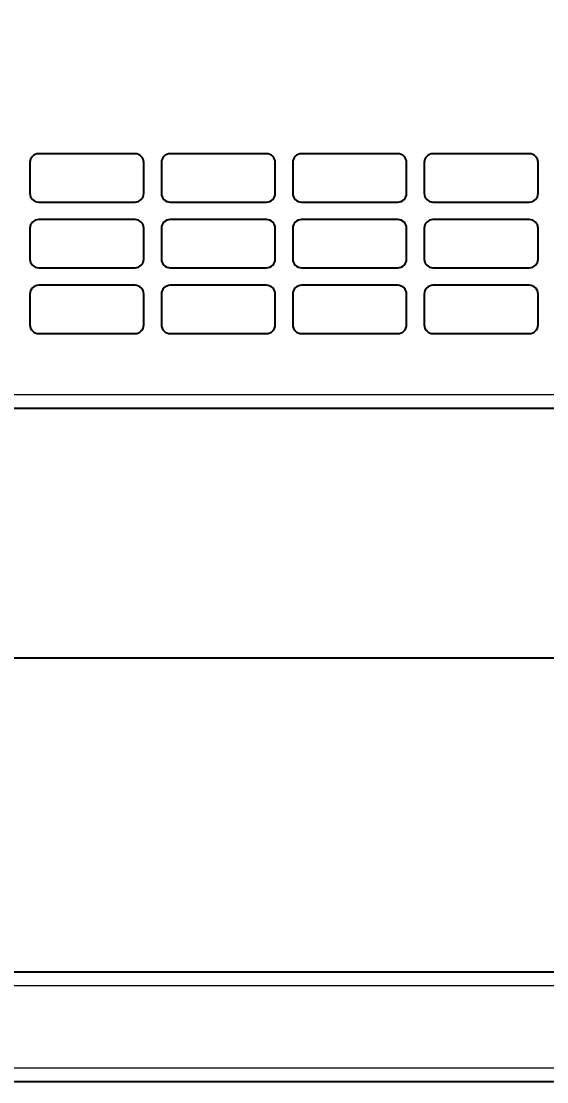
# Model space of a CAD drawing. Header units: millimetres. Extents: x -1019 to 1271, y -273 to 1986.
# Drawn here: x -830.3 to -710.3, y -220.4 to 21.5 of the extents above; entities that cross this region are included whole.
import ezdxf

# ---------------------------------------------------------------- set-up
doc = ezdxf.new("R2010")
doc.units = ezdxf.units.MM
doc.layers.add('FORMAT', color=7, linetype='Continuous')
doc.styles.add('SLDTEXTSTYLE0', font='TXT', dxfattribs={"width": 0.75})
doc.dimstyles.new('SLDDIMSTYLE0', dxfattribs={"dimtxt": 20, "dimasz": 10, "dimexe": 0, "dimexo": 0.0625, "dimgap": 5, "dimtad": 2, "dimdec": 1, "dimrnd": 1e-09, "dimzin": 12, "dimdsep": 46, "dimtxsty": 'SLDTEXTSTYLE0', "dimsah": 1, "dimcen": 0.09, "dimadec": 0, "dimazin": 3, "dimtfac": 1, "dimtofl": 0, "dimtmove": 0, "dimatfit": 3, "dimfxl": 0, "dimfrac": 2, "dimtolj": 1, "dimtzin": 12, "dimarcsym": 0})

# ---------------------------------------------------------------- blocks, each defined once
blk = doc.blocks.new('_D_4')
at = {"layer": 'FORMAT'}
for p, q in [((-898.29, 874.74), (-898.29, -124.75)), ((-42.29, 874.74), (-42.29, -124.75)), ((-898.29, -123.75), (-42.29, -123.75))]:
    blk.add_line(p, q, dxfattribs=at)
for points in [[(-898.29, -123.75), (-888.29, -125.29), (-888.29, -122.21)], [(-42.29, -123.75), (-52.29, -122.21), (-52.29, -125.29)]]:
    blk.add_solid(points, dxfattribs=at)
at = {"layer": 'FORMAT', "insert": (-492.46, -97.97), "char_height": 20, "attachment_point": 1, "style": 'SLDTEXTSTYLE0'}
blk.add_mtext('856', dxfattribs=at)

msp = doc.modelspace()

# ---------------------------------------------------------------- linework, layer by layer
at = {"color": 7, "linetype": 'Continuous', "lineweight": 25}
for p, q in [((-804.29, -8.75), (-826.29, -8.75)), ((-774.29, -8.75), (-796.29, -8.75)), ((-744.29, -8.75), (-766.29, -8.75)), ((-714.29, -8.75), (-736.29, -8.75)), ((-828.29, -10.75), (-828.29, -17.75)), ((-802.29, -17.75), (-802.29, -10.75)), ((-798.29, -10.75), (-798.29, -17.75)), ((-772.29, -17.75), (-772.29, -10.75)), ((-768.29, -10.75), (-768.29, -17.75)), ((-742.29, -17.75), (-742.29, -10.75)), ((-738.29, -10.75), (-738.29, -17.75)), ((-712.29, -17.75), (-712.29, -10.75)), ((-826.29, -19.75), (-804.29, -19.75)), ((-796.29, -19.75), (-774.29, -19.75)), ((-766.29, -19.75), (-744.29, -19.75)), ((-736.29, -19.75), (-714.29, -19.75)), ((-804.29, -23.75), (-826.29, -23.75)), ((-774.29, -23.75), (-796.29, -23.75)), ((-744.29, -23.75), (-766.29, -23.75)), ((-714.29, -23.75), (-736.29, -23.75)), ((-828.29, -25.75), (-828.29, -32.75)), ((-802.29, -32.75), (-802.29, -25.75)), ((-798.29, -25.75), (-798.29, -32.75)), ((-772.29, -32.75), (-772.29, -25.75)), ((-768.29, -25.75), (-768.29, -32.75)), ((-742.29, -32.75), (-742.29, -25.75)), ((-738.29, -25.75), (-738.29, -32.75)), ((-712.29, -32.75), (-712.29, -25.75)), ((-826.29, -34.75), (-804.29, -34.75)), ((-796.29, -34.75), (-774.29, -34.75)), ((-766.29, -34.75), (-744.29, -34.75)), ((-736.29, -34.75), (-714.29, -34.75)), ((-828.29, -40.75), (-828.29, -47.75)), ((-804.29, -38.75), (-826.29, -38.75)), ((-802.29, -47.75), (-802.29, -40.75)), ((-798.29, -40.75), (-798.29, -47.75)), ((-774.29, -38.75), (-796.29, -38.75)), ((-772.29, -47.75), (-772.29, -40.75)), ((-768.29, -40.75), (-768.29, -47.75)), ((-744.29, -38.75), (-766.29, -38.75)), ((-742.29, -47.75), (-742.29, -40.75)), ((-738.29, -40.75), (-738.29, -47.75)), ((-714.29, -38.75), (-736.29, -38.75)), ((-712.29, -47.75), (-712.29, -40.75)), ((-826.29, -49.75), (-804.29, -49.75)), ((-796.29, -49.75), (-774.29, -49.75)), ((-766.29, -49.75), (-744.29, -49.75)), ((-736.29, -49.75), (-714.29, -49.75)), ((-870.34, -66.76), (-69.74, -66.76)), ((-55.79, -195.44), (-884.79, -195.44)), ((-58.64, -220.44), (-881.84, -220.44))]:
    msp.add_line(p, q, dxfattribs=at)
at = {"color": 8, "linetype": 'Continuous', "lineweight": 18}
for p, q in [((-870.34, -63.66), (-69.74, -63.66)), ((-55.79, -198.54), (-884.79, -198.54)), ((-58.31, -217.34), (-882.17, -217.34))]:
    msp.add_line(p, q, dxfattribs=at)
at = {"color": 7, "linetype": 'Continuous', "lineweight": 25}
for centre, start, end in [((-826.29, -10.75), 90, 180), ((-804.29, -10.75), 0, 90), ((-796.29, -10.75), 90, 180), ((-774.29, -10.75), 0, 90), ((-766.29, -10.75), 90, 180), ((-744.29, -10.75), 0, 90), ((-736.29, -10.75), 90, 180), ((-714.29, -10.75), 0, 90), ((-826.29, -17.75), 180, 270), ((-804.29, -17.75), 270, 0), ((-796.29, -17.75), 180, 270), ((-774.29, -17.75), 270, 0), ((-766.29, -17.75), 180, 270), ((-744.29, -17.75), 270, 0), ((-736.29, -17.75), 180, 270), ((-714.29, -17.75), 270, 0), ((-826.29, -25.75), 90, 180), ((-804.29, -25.75), 0, 90), ((-796.29, -25.75), 90, 180), ((-774.29, -25.75), 0, 90), ((-766.29, -25.75), 90, 180), ((-744.29, -25.75), 0, 90), ((-736.29, -25.75), 90, 180), ((-714.29, -25.75), 0, 90), ((-826.29, -32.75), 180, 270), ((-804.29, -32.75), 270, 0), ((-796.29, -32.75), 180, 270), ((-774.29, -32.75), 270, 0), ((-766.29, -32.75), 180, 270), ((-744.29, -32.75), 270, 0), ((-736.29, -32.75), 180, 270), ((-714.29, -32.75), 270, 0), ((-826.29, -40.75), 90, 180), ((-804.29, -40.75), 0, 90), ((-796.29, -40.75), 90, 180), ((-774.29, -40.75), 0, 90), ((-766.29, -40.75), 90, 180), ((-744.29, -40.75), 0, 90), ((-736.29, -40.75), 90, 180), ((-714.29, -40.75), 0, 90), ((-826.29, -47.75), 180, 270), ((-804.29, -47.75), 270, 0), ((-796.29, -47.75), 180, 270), ((-774.29, -47.75), 270, 0), ((-766.29, -47.75), 180, 270), ((-744.29, -47.75), 270, 0), ((-736.29, -47.75), 180, 270), ((-714.29, -47.75), 270, 0)]:
    msp.add_arc(centre, 2, start, end, dxfattribs=at)

# ---------------------------------------------------------------- dimensions: what is measured, and where the dimension line sits
at = {"layer": 'FORMAT'}
dim = msp.add_linear_dim(base=(-42.29, -123.75), p1=(-898.29, 874.75), p2=(-42.29, 874.75), angle=0, dimstyle='SLDDIMSTYLE0', dxfattribs=at)
dim.commit()
dim.dimension.update_dxf_attribs({"geometry": '_D_4', "text_midpoint": (-470.29, -123.75), "dimtype": 160})

doc.saveas('drawing.dxf')
